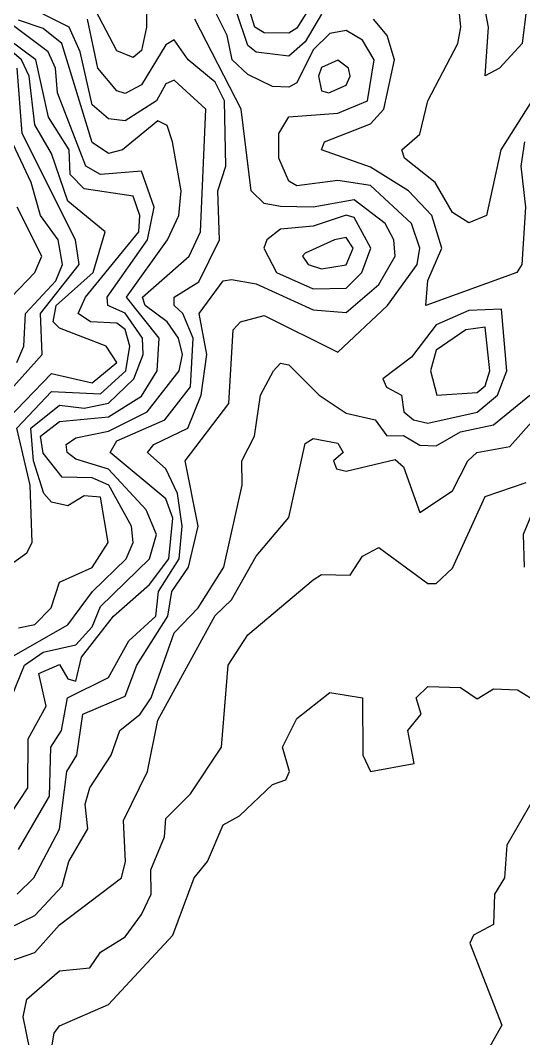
# Model space of a CAD drawing. Header units: metres. Extents: x 310028 to 360472, y 4137098 to 4159193.
# Drawn here: x 311861 to 312783, y 4141243 to 4143110 of the extents above; entities that cross this region are included whole.
import ezdxf

# ---------------------------------------------------------------- set-up
doc = ezdxf.new("R2010")
doc.units = ezdxf.units.M
doc.layers.add('CONTOUR', color=254, linetype='Continuous')
doc.layers.add('CONTOUR_INDEX', color=33, linetype='Continuous')

msp = doc.modelspace()

# ---------------------------------------------------------------- linework, layer by layer
at = {"layer": 'CONTOUR'}
for points, elevation in [([(312791.4, 4143157.5), (312780, 4143067.5), (312738.6, 4143022.5), (312712.5, 4143008.6), (312718.7, 4143097.5), (312684.3, 4143277.5)], 20), ([(312091.7, 4143187.5), (312091.9, 4143097.5), (312082.5, 4143054.7), (312067.5, 4143041.9), (312037.5, 4143054.5), (311992.5, 4143140.4)], 60), ([(312798.2, 4142962.5), (312741.2, 4142872.5), (312714.8, 4142752.5), (312682.5, 4142739), (312652.5, 4142757.9), (312621, 4142812.5), (312564.6, 4142857.5), (312559.9, 4142872.5), (312592.5, 4142901.3), (312607.2, 4142962.5), (312662.1, 4143067.5), (312668, 4143097.5), (312660.6, 4143172.5)], 30), ([(312397.5, 4143143.3), (312367.5, 4143095.7), (312352.5, 4143086.5), (312307.5, 4143087.3), (312290.6, 4143097.5), (312277.5, 4143138.6)], 30), ([(311837.8, 4141852.5), (311868, 4141927.5), (311902.5, 4141951.7), (311962.5, 4141965.1), (311992.5, 4141998), (312007.5, 4142035.2), (312097.1, 4142122.5), (312109.9, 4142167.5), (312091.4, 4142212.5), (312022.5, 4142286.9), (311962.5, 4142305.4), (311946.2, 4142317.5), (311944.7, 4142332.5), (311962.5, 4142344.7), (312022.5, 4142356.6), (312093.2, 4142392.5), (312151.9, 4142467.5), (312157.7, 4142497.5), (312150.7, 4142527.5), (312129.9, 4142557.5), (312089.3, 4142587.5), (312084.8, 4142602.5), (312170, 4142677.5), (312190.8, 4142722.5), (312200.3, 4142947.5), (312142.5, 4143000.6), (312127.5, 4142993.7), (312109.9, 4142962.5), (312052.5, 4142926), (312022.5, 4142929.6), (311992.5, 4142955.3), (311970.5, 4143052.5), (311949.9, 4143097.5), (311902.5, 4143121.7)], 80), ([(312412.5, 4143121.6), (312382.5, 4143070.6), (312352.5, 4143044.2), (312292.5, 4143052.1), (312277.5, 4143064.3), (312256.1, 4143127.5)], 40), ([(311752.5, 4142047.5), (311872.5, 4142133.6), (311882.4, 4142152.5), (311878.7, 4142257.5), (311854, 4142362.5), (311917.5, 4142429.4), (312007.5, 4142425.4), (312054.2, 4142467.5), (312061.3, 4142512.5), (312052.5, 4142543), (312037.5, 4142554.9), (311989.5, 4142557.5), (311966.7, 4142572.5), (311979.9, 4142602.5), (312077.5, 4142722.5), (312079.9, 4142752.5), (312067.5, 4142787.8), (311977.5, 4142801.1), (311952.2, 4142827.5), (311949.9, 4142872.5), (311912.4, 4142932.5), (311888.9, 4143037.5), (311788.1, 4143112.5)], 110), ([(311812.5, 4141610), (311874.6, 4141702.5), (311875.1, 4141792.5), (311908.2, 4141852.5), (311894.4, 4141912.5), (311932.5, 4141928.8), (311947.5, 4141902.7), (311962.5, 4141898), (311972.9, 4141942.5), (312031.4, 4142017.5), (312097.5, 4142075.4), (312132.6, 4142122.5), (312139.8, 4142197.5), (312127.5, 4142232.8), (312025, 4142317.5), (312037.5, 4142339.2), (312125.5, 4142377.5), (312172.5, 4142437.9), (312177.6, 4142527.5), (312158.5, 4142572.5), (312142.3, 4142587.5), (312142.7, 4142602.5), (312187.5, 4142630.9), (312225.6, 4142707.5), (312222.4, 4142797.5), (312237.5, 4142842.5), (312234.9, 4142962.5), (312217.5, 4142997), (312168, 4143037.5), (312142.5, 4143074.2), (312127.5, 4143065), (312082.5, 4142991.7), (312052.5, 4142975.9), (312037.5, 4142981), (312002.6, 4143022.5), (311983.5, 4143112.5)], 70), ([(311844.1, 4141942.5), (311947.5, 4142001.4), (311992.7, 4142062.5), (312054.8, 4142122.5), (312067.1, 4142152.5), (312064.4, 4142182.5), (312022.8, 4142257.5), (311992.5, 4142270.9), (311937.4, 4142272.5), (311902.5, 4142316.7), (311897.5, 4142347.5), (311932.5, 4142374.7), (312022.5, 4142383), (312082.5, 4142420.7), (312111.6, 4142467.5), (312115.1, 4142527.5), (312055.3, 4142602.5), (312130.2, 4142707.5), (312151.3, 4142752.5), (312155.2, 4142797.5), (312139.3, 4142887.5), (312129.4, 4142917.5), (312112.5, 4142925.9), (312048.1, 4142872.5), (312022.5, 4142866.1), (311992.5, 4142885.9), (311936.8, 4143067.5), (311902.5, 4143095.5), (311857.5, 4143110.3)], 90), ([(311857.5, 4141589.4), (311913.9, 4141687.5), (311916.3, 4141777.5), (311936.2, 4141807.5), (311947.1, 4141867.5), (312022.5, 4141904.8), (312059.5, 4141972.5), (312108.8, 4142017.5), (312114.1, 4142062.5), (312151.7, 4142122.5), (312157.2, 4142182.5), (312148.4, 4142242.5), (312127.5, 4142287.8), (312093.4, 4142317.5), (312105.1, 4142332.5), (312167.8, 4142362.5), (312191.9, 4142422.5), (312202.4, 4142497.5), (312188.5, 4142572.5), (312232.5, 4142632.3), (312247.5, 4142635.1), (312292.5, 4142627), (312397.5, 4142579.5), (312457.5, 4142574.5), (312517.5, 4142625.9), (312547.5, 4142677.5), (312544.9, 4142707.5), (312529.3, 4142737.5), (312472.5, 4142781.3), (312397.5, 4142767.6), (312337.5, 4142768.6), (312307.5, 4142774.5), (312283.5, 4142797.5), (312265, 4142947.5), (312180.5, 4143112.5)], 60), ([(312784.2, 4142887.5), (312777.5, 4142842.5), (312786.5, 4142767.5), (312779.8, 4142662.5), (312770.4, 4142647.5), (312603.7, 4142587.5), (312607.5, 4142632.9), (312633.3, 4142692.5), (312614.7, 4142752.5), (312572.1, 4142797.5), (312502.5, 4142841.1), (312412.7, 4142872.5), (312418.2, 4142887.5), (312502.5, 4142920.1), (312526.6, 4142947.5), (312546.2, 4143037.5), (312533.1, 4143082.5), (312507.6, 4143112.5)], 40), ([(311820.5, 4142362.5), (311917.5, 4142462.3), (311992.5, 4142445.6), (312037.4, 4142482.5), (312018.1, 4142512.5), (311932.5, 4142545.4), (311920.9, 4142557.5), (311926.6, 4142587.5), (311993.9, 4142647.5), (312016.3, 4142722.5), (311947.5, 4142778.7), (311917.5, 4142866.1), (311887.5, 4142918.6), (311877, 4143007.5), (311862.8, 4143037.5), (311827.5, 4143068.3)], 120), ([(311806.2, 4142392.5), (311900.9, 4142497.5), (311897.4, 4142572.5), (311968.4, 4142662.5), (311961.7, 4142707.5), (311864.3, 4142902.5), (311854.7, 4143022.5)], 130), ([(312426.2, 4142977.5), (312457.5, 4142991.6), (312465, 4143007.5), (312461.9, 4143022.5), (312442.5, 4143037.1), (312412.5, 4143023.9), (312406.9, 4143007.5), (312412.5, 4142981.2), (312426.2, 4142977.5)], 60), ([(311854.3, 4142482.5), (311867.3, 4142512.5), (311870, 4142572.5), (311925.9, 4142632.5), (311937.6, 4142662.5), (311929.9, 4142707.5), (311897.6, 4142752.5), (311880.7, 4142812.5), (311842.5, 4142893.6)], 140), ([(312397.3, 4142617.5), (312457.5, 4142618.8), (312486.3, 4142647.5), (312502.9, 4142692.5), (312472.5, 4142748.8), (312457.5, 4142753.1), (312397.5, 4142732.7), (312337.5, 4142727.4), (312312.6, 4142707.5), (312306.8, 4142692.5), (312329.9, 4142647.5), (312397.3, 4142617.5)], 70), ([(312388, 4142662.5), (312412.5, 4142654.5), (312457.5, 4142661.7), (312470.4, 4142692.5), (312457.5, 4142711.9), (312436.4, 4142707.5), (312382.5, 4142683), (312377.8, 4142677.5), (312388, 4142662.5)], 80), ([(312624, 4142422.5), (312697.5, 4142427.9), (312712.5, 4142440.2), (312721, 4142467.5), (312712.5, 4142547.5), (312677.1, 4142542.5), (312622.5, 4142505.1), (312612.1, 4142467.5), (312624, 4142422.5)], 60), ([(311812.5, 4141432.6), (311887.5, 4141468.6), (311937.3, 4141522.5), (311949.8, 4141567.5), (311984.4, 4141627.5), (311979.5, 4141672.5), (311988, 4141702.5), (312027.1, 4141762.5), (312042.8, 4141807.5), (312080.5, 4141837.5), (312100.2, 4141867.5), (312142.5, 4141986.8), (312186.7, 4142032.5), (312233.5, 4142107.5), (312267.4, 4142257.5), (312266.3, 4142302.5), (312290, 4142347.5), (312301, 4142422.5), (312324.6, 4142467.5), (312337.5, 4142481.7), (312352.5, 4142478.6), (312408.4, 4142422.5), (312457.5, 4142389.7), (312510.7, 4142377.5), (312532.5, 4142348.5), (312562.5, 4142348.6), (312592.5, 4142330.8), (312622.5, 4142329.9), (312667.5, 4142355.5), (312727.5, 4142368.3), (312794, 4142422.5)], 40), ([(311827.5, 4141379.7), (311887.5, 4141400.8), (311932.5, 4141451.5), (312045.8, 4141537.5), (312053.1, 4141567.5), (312049.8, 4141642.5), (312093.8, 4141732.5), (312112.5, 4141826.7), (312217.5, 4142018.8), (312247.5, 4142047.5), (312292.5, 4142127.8), (312352.5, 4142198.3), (312382.5, 4142334.1), (312397.5, 4142343.1), (312442.5, 4142334.5), (312452.3, 4142317.5), (312434.6, 4142302.5), (312439.9, 4142287.5), (312457.5, 4142283.1), (312547.5, 4142304.8), (312562.5, 4142291.4), (312592.5, 4142207.3), (312652.5, 4142247.6), (312680.5, 4142302.5), (312697.3, 4142317.5), (312757.5, 4142328.9), (312802.5, 4142379.5)], 30), ([(311878.2, 4141222.5), (311865.6, 4141282.5), (311872.5, 4141315.3), (311932.5, 4141367.2), (311987.9, 4141372.5), (312007.5, 4141401.2), (312052.5, 4141429.3), (312082.5, 4141470.1), (312100.3, 4141507.5), (312099.6, 4141552.5), (312125, 4141612.5), (312127.5, 4141646.3), (312172.5, 4141691.6), (312229.3, 4141777.5), (312241.5, 4141927.5), (312277.5, 4141983.5), (312397.5, 4142084.4), (312412.5, 4142093.8), (312465, 4142092.5), (312487.5, 4142127.5), (312517.5, 4142143.6), (312607.5, 4142077.5), (312622.5, 4142077.5), (312652.5, 4142105.5), (312712.5, 4142236.9), (312787.5, 4142262.5)], 20), ([(312813.3, 4142242.5), (312782.2, 4142167.5), (312784, 4142107.5)], 20), ([(311909.8, 4141177.5), (311922.9, 4141252.5), (311932.5, 4141265.9), (312022.5, 4141305.1), (312140.1, 4141432.5), (312178.9, 4141537.5), (312203.8, 4141567.5), (312232.5, 4141635.1), (312262.5, 4141651.4), (312322.5, 4141709), (312347.3, 4141717.5), (312353.8, 4141732.5), (312341.3, 4141777.5), (312367.5, 4141830.1), (312427.5, 4141877.2), (312487.4, 4141867.5), (312488.5, 4141762.5), (312502.5, 4141732.9), (312582.4, 4141747.5), (312570.8, 4141807.5), (312595, 4141837.5), (312586.1, 4141867.5), (312607.5, 4141888.7), (312667.5, 4141886.8), (312697.5, 4141865.9), (312727.5, 4141884), (312771.8, 4141882.5), (312795.4, 4141867.5)], 10), ([(312821, 4141717.5), (312752.4, 4141597.5), (312747.7, 4141537.5), (312729.4, 4141507.5), (312727.5, 4141452.3), (312691.2, 4141432.5), (312684.6, 4141417.5), (312743.2, 4141267.5), (312712.5, 4141212.8), (312667.5, 4141206.8), (312633.6, 4141177.5), (312577.5, 4141151.9), (312550.9, 4141117.5), (312541, 4141057.5), (312561.4, 4140937.5), (312538.4, 4140817.5), (312547.7, 4140802.5), (312592.5, 4140786.9), (312667.5, 4140811.4), (312712.5, 4140751.7), (312764.3, 4140712.5), (312862.5, 4140706.9)], 10)]:
    msp.add_lwpolyline(points, dxfattribs=dict(at, elevation=elevation))
at = {"layer": 'CONTOUR_INDEX'}
for points, elevation in [([(311857.5, 4141995.8), (311887.5, 4142002.5), (311917.4, 4142032.5), (311932.5, 4142079.6), (311992.5, 4142106.6), (312021.8, 4142152.5), (312007.5, 4142235.7), (311977.5, 4142238.3), (311947.5, 4142220.1), (311917.5, 4142226.6), (311903.8, 4142242.5), (311884.9, 4142302.5), (311879.8, 4142362.5), (311932.5, 4142404.7), (311977.5, 4142399), (312022.5, 4142407.9), (312068.7, 4142452.5), (312085.9, 4142497.5), (312084.2, 4142527.5), (312052.5, 4142573.4), (312020.7, 4142587.5), (312019.6, 4142602.5), (312093.5, 4142707.5), (312106.1, 4142767.5), (312082.5, 4142833.5), (312007.5, 4142827.5), (311980.5, 4142842.5), (311928.6, 4142977.5), (311925.2, 4143022.5), (311911.4, 4143052.5), (311810.6, 4143127.5)], 100), ([(311854.8, 4141507.5), (311885.1, 4141537.5), (311932.5, 4141626.7), (311945.8, 4141732.5), (311964.3, 4141762.5), (311975.1, 4141837.5), (312052.5, 4141871), (312073.9, 4141927.5), (312131.2, 4142017.5), (312138.1, 4142062.5), (312169, 4142107.5), (312186.8, 4142182.5), (312162.7, 4142302.5), (312242.7, 4142407.5), (312250.5, 4142542.5), (312263.8, 4142557.5), (312307.5, 4142568.9), (312442.5, 4142501.7), (312533.5, 4142587.5), (312588.1, 4142662.5), (312592.8, 4142692.5), (312577.7, 4142737.5), (312502.5, 4142807.4), (312442.5, 4142816.4), (312367.5, 4142806.7), (312352.5, 4142815.4), (312334.2, 4142857.5), (312334.5, 4142902.5), (312352.5, 4142933), (312442.5, 4142940), (312497, 4142962.5), (312508.8, 4143037.5), (312487.5, 4143074), (312457.5, 4143091.7), (312427.5, 4143086.3), (312397.5, 4143056.1), (312367.5, 4142995.8), (312352.5, 4142987.5), (312322.5, 4142988.6), (312277.5, 4143010.6), (312249.1, 4143037.5), (312239.7, 4143082.5), (312217.2, 4143127.5)], 50), ([(311844.1, 4142602.5), (311887.5, 4142647.9), (311900.1, 4142677.5), (311855, 4142767.5)], 150), ([(312580.8, 4142377.5), (312607.5, 4142371.6), (312697.5, 4142391.6), (312735.2, 4142422.5), (312752.1, 4142467.5), (312742.5, 4142580.8), (312682.5, 4142577.9), (312622.5, 4142551.8), (312577.5, 4142492.4), (312524.6, 4142452.5), (312531.7, 4142437.5), (312559.3, 4142422.5), (312563.3, 4142392.5), (312580.8, 4142377.5)], 50)]:
    msp.add_lwpolyline(points, dxfattribs=dict(at, elevation=elevation))

doc.saveas('drawing.dxf')
